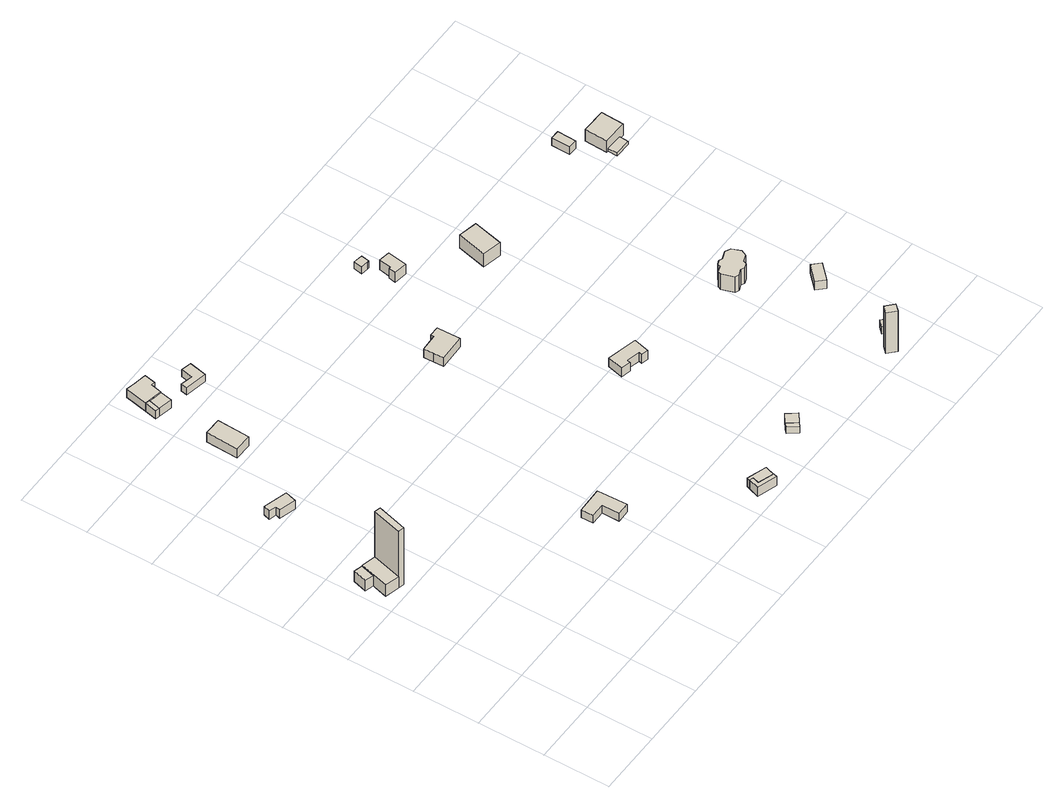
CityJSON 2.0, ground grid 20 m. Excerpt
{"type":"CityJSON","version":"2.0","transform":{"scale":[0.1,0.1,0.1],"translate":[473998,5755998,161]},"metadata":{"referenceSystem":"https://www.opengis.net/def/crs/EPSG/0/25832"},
"CityObjects":{
"building1":{"type":"Building","attributes":{"Gemeindeschluessel":"05711000","function":"31001_1310"},"address":[{"country":"Germany"}],"children":["building1-1","building1-2"]},
"building1-1":{"type":"BuildingPart","attributes":{"BezugspunktDach":"2000","measuredHeight":4.53},"parents":["building1"],"geometry":[{"type":"Solid","lod":"1","boundaries":[[[[0,1,2,3]],[[4,5,6,7]],[[4,7,3,2]],[[5,4,2,1]],[[6,5,1,0]],[[7,6,0,3]]]]}]},
"building1-2":{"type":"BuildingPart","attributes":{"BezugspunktDach":"2000","measuredHeight":3.96},"parents":["building1"],"geometry":[{"type":"Solid","lod":"1","boundaries":[[[[8,9,10,11]],[[12,13,14,6]],[[12,6,11,10]],[[13,12,10,9]],[[14,13,9,8]],[[6,14,8,11]]]]}]},
"building2":{"type":"Building","attributes":{"Gemeindeschluessel":"05711000","BezugspunktDach":"2000","function":"51009_1610","measuredHeight":21.24},"address":[{"country":"Germany"}],"geometry":[{"type":"Solid","lod":"1","boundaries":[[[[15,16,17,18]],[[19,4,7,20]],[[19,20,18,17]],[[4,19,17,16]],[[7,4,16,15]],[[20,7,15,18]]]]}]},
"building3":{"type":"Building","attributes":{"Gemeindeschluessel":"05711000","BezugspunktDach":"2000","function":"31001_1310","measuredHeight":3.08},"address":[{"country":"Germany"}],"geometry":[{"type":"Solid","lod":"1","boundaries":[[[[21,22,23,24,25,26]],[[27,28,29,30,31,32]],[[27,32,26,25]],[[28,27,25,24]],[[29,28,24,23]],[[30,29,23,22]],[[31,30,22,21]],[[32,31,21,26]]]]}]},
"building4":{"type":"Building","attributes":{"Gemeindeschluessel":"05711000","BezugspunktDach":"2000","function":"31001_1310","measuredHeight":3.51},"address":[{"country":"Germany"}],"geometry":[{"type":"Solid","lod":"1","boundaries":[[[[33,34,35,36]],[[37,38,39,40]],[[37,40,36,35]],[[38,37,35,34]],[[39,38,34,33]],[[40,39,33,36]]]]}]},
"building5":{"type":"Building","attributes":{"Gemeindeschluessel":"05711000","BezugspunktDach":"2000","function":"31001_1310","measuredHeight":2.88},"address":[{"country":"Germany"}],"geometry":[{"type":"Solid","lod":"1","boundaries":[[[[41,42,43,44,45,46]],[[47,48,49,50,51,52]],[[47,52,46,45]],[[48,47,45,44]],[[49,48,44,43]],[[50,49,43,42]],[[51,50,42,41]],[[52,51,41,46]]]]}]},
"building6":{"type":"Building","attributes":{"Gemeindeschluessel":"05711000","BezugspunktDach":"2000","function":"51009_1610","measuredHeight":3.13},"address":[{"country":"Germany"}],"geometry":[{"type":"Solid","lod":"1","boundaries":[[[[53,54,55,56]],[[57,58,59,60]],[[57,60,56,55]],[[58,57,55,54]],[[59,58,54,53]],[[60,59,53,56]]]]}]},
"building7":{"type":"Building","attributes":{"Gemeindeschluessel":"05711000","function":"31001_1310"},"address":[{"country":"Germany"}],"children":["building7-1","building7-2"]},
"building7-1":{"type":"BuildingPart","attributes":{"BezugspunktDach":"2000","measuredHeight":3.67},"parents":["building7"],"geometry":[{"type":"Solid","lod":"1","boundaries":[[[[61,62,63,64,65,66,67,68,69]],[[70,71,72,73,60,59,74,75,76]],[[70,76,69,68]],[[71,70,68,67]],[[72,71,67,66]],[[73,72,66,65]],[[60,73,65,64]],[[59,60,64,63]],[[74,59,63,62]],[[75,74,62,61]],[[76,75,61,69]]]]}]},
"building7-2":{"type":"BuildingPart","attributes":{"BezugspunktDach":"2000","measuredHeight":3.07},"parents":["building7"],"geometry":[{"type":"Solid","lod":"1","boundaries":[[[[77,78,79,80]],[[81,57,60,72]],[[81,72,80,79]],[[57,81,79,78]],[[60,57,78,77]],[[72,60,77,80]]]]}]},
"building8":{"type":"Building","attributes":{"Gemeindeschluessel":"05711000","BezugspunktDach":"2000","function":"31001_9998","measuredHeight":2.54},"address":[{"country":"Germany"}],"geometry":[{"type":"Solid","lod":"1","boundaries":[[[[82,83,84,85,86,87]],[[88,89,90,91,92,93]],[[88,93,87,86]],[[89,88,86,85]],[[90,89,85,84]],[[91,90,84,83]],[[92,91,83,82]],[[93,92,82,87]]]]}]},
"building9":{"type":"Building","attributes":{"Gemeindeschluessel":"05711000","BezugspunktDach":"2000","function":"51009_1610","measuredHeight":3.38},"address":[{"country":"Germany"}],"geometry":[{"type":"Solid","lod":"1","boundaries":[[[[94,95,96,97,98,99]],[[100,101,102,103,104,105]],[[100,105,99,98]],[[101,100,98,97]],[[102,101,97,96]],[[103,102,96,95]],[[104,103,95,94]],[[105,104,94,99]]]]}]},
"building10":{"type":"Building","attributes":{"Gemeindeschluessel":"05711000","BezugspunktDach":"2000","function":"31001_1310","measuredHeight":3.26},"address":[{"country":"Germany"}],"geometry":[{"type":"Solid","lod":"1","boundaries":[[[[106,107,108,109,110,111]],[[105,104,103,102,112,113]],[[105,113,111,110]],[[104,105,110,109]],[[103,104,109,108]],[[102,103,108,107]],[[112,102,107,106]],[[113,112,106,111]]]]}]},
"building11":{"type":"Building","attributes":{"Gemeindeschluessel":"05711000","BezugspunktDach":"2000","function":"31001_1310","measuredHeight":4.05},"address":[{"country":"Germany"}],"geometry":[{"type":"Solid","lod":"1","boundaries":[[[[114,115,116,117,118,119,120,121]],[[122,123,124,125,126,127,128,129]],[[122,129,121,120]],[[123,122,120,119]],[[124,123,119,118]],[[125,124,118,117]],[[126,125,117,116]],[[127,126,116,115]],[[128,127,115,114]],[[129,128,114,121]]]]}]},
"building12":{"type":"Building","attributes":{"Gemeindeschluessel":"05711000","BezugspunktDach":"2000","function":"51009_1610","measuredHeight":2.67},"address":[{"country":"Germany"}],"geometry":[{"type":"Solid","lod":"1","boundaries":[[[[130,131,132,133]],[[134,135,136,137]],[[134,137,133,132]],[[135,134,132,131]],[[136,135,131,130]],[[137,136,130,133]]]]}]},
"building13":{"type":"Building","attributes":{"Gemeindeschluessel":"05711000","BezugspunktDach":"2000","function":"31001_9998","measuredHeight":2.69},"address":[{"country":"Germany"}],"geometry":[{"type":"Solid","lod":"1","boundaries":[[[[138,130,133,139]],[[140,141,142,143]],[[140,143,139,133]],[[141,140,133,130]],[[142,141,130,138]],[[143,142,138,139]]]]}]},
"building14":{"type":"Building","attributes":{"Gemeindeschluessel":"05711000","BezugspunktDach":"2000","function":"31001_1310","measuredHeight":3.25},"address":[{"country":"Germany"}],"geometry":[{"type":"Solid","lod":"1","boundaries":[[[[144,145,146,147,148,149,150,151]],[[152,153,154,155,156,157,158,159]],[[152,159,151,150]],[[153,152,150,149]],[[154,153,149,148]],[[155,154,148,147]],[[156,155,147,146]],[[157,156,146,145]],[[158,157,145,144]],[[159,158,144,151]]]]}]},
"building15":{"type":"Building","attributes":{"Gemeindeschluessel":"05711000","BezugspunktDach":"2000","function":"31001_9998","measuredHeight":2.6},"address":[{"country":"Germany"}],"geometry":[{"type":"Solid","lod":"1","boundaries":[[[[160,161,162,163,164]],[[165,166,167,168,169]],[[165,169,164,163]],[[166,165,163,162]],[[167,166,162,161]],[[168,167,161,160]],[[169,168,160,164]]]]}]},
"building16":{"type":"Building","attributes":{"Gemeindeschluessel":"05711000","BezugspunktDach":"2000","function":"31001_1310","measuredHeight":3.69},"address":[{"country":"Germany"}],"geometry":[{"type":"Solid","lod":"1","boundaries":[[[[170,171,172,173,174,175]],[[176,177,178,179,180,181]],[[176,181,175,174]],[[177,176,174,173]],[[178,177,173,172]],[[179,178,172,171]],[[180,179,171,170]],[[181,180,170,175]]]]}]},
"building17":{"type":"Building","attributes":{"Gemeindeschluessel":"05711000","BezugspunktDach":"2000","function":"31001_1310","measuredHeight":6.28},"address":[{"country":"Germany"}],"geometry":[{"type":"Solid","lod":"1","boundaries":[[[[182,183,184,185]],[[186,187,188,189]],[[186,189,185,184]],[[187,186,184,183]],[[188,187,183,182]],[[189,188,182,185]]]]}]},
"building18":{"type":"Building","attributes":{"Gemeindeschluessel":"05711000","BezugspunktDach":"2000","function":"31001_9998","measuredHeight":15.14},"address":[{"country":"Germany"}],"geometry":[{"type":"Solid","lod":"1","boundaries":[[[[190,191,192,193]],[[194,195,196,197]],[[194,197,193,192]],[[195,194,192,191]],[[196,195,191,190]],[[197,196,190,193]]]]}]},
"building19":{"type":"Building","attributes":{"Gemeindeschluessel":"05711000","BezugspunktDach":"2000","function":"31001_9998","measuredHeight":2.61},"address":[{"country":"Germany"}],"geometry":[{"type":"Solid","lod":"1","boundaries":[[[[198,199,200,201]],[[202,203,204,205]],[[202,205,201,200]],[[203,202,200,199]],[[204,203,199,198]],[[205,204,198,201]]]]}]},
"building20":{"type":"Building","attributes":{"Gemeindeschluessel":"05711000","BezugspunktDach":"2000","function":"31001_1310","measuredHeight":5.8},"address":[{"country":"Germany"}],"geometry":[{"type":"Solid","lod":"1","boundaries":[[[[206,207,208,209,210,211,212,213,214,215,216,217,218,219,220,221]],[[222,223,224,225,226,227,228,229,230,231,232,233,234,235,236,237]],[[222,237,221,220]],[[223,222,220,219]],[[224,223,219,218]],[[225,224,218,217]],[[226,225,217,216]],[[227,226,216,215]],[[228,227,215,214]],[[229,228,214,213]],[[230,229,213,212]],[[231,230,212,211]],[[232,231,211,210]],[[233,232,210,209]],[[234,233,209,208]],[[235,234,208,207]],[[236,235,207,206]],[[237,236,206,221]]]]}]},
"building21":{"type":"Building","attributes":{"Gemeindeschluessel":"05711000","BezugspunktDach":"2000","function":"51009_1611","measuredHeight":3.67},"address":[{"country":"Germany"}],"geometry":[{"type":"Solid","lod":"1","boundaries":[[[[238,239,240,241]],[[242,243,244,245]],[[242,245,241,240]],[[243,242,240,239]],[[244,243,239,238]],[[245,244,238,241]]]]}]},
"building22":{"type":"Building","attributes":{"Gemeindeschluessel":"05711000","BezugspunktDach":"2000","function":"51009_1611","measuredHeight":3.18},"address":[{"country":"Germany"}],"geometry":[{"type":"Solid","lod":"1","boundaries":[[[[246,247,248,249]],[[250,251,252,253]],[[250,253,249,248]],[[251,250,248,247]],[[252,251,247,246]],[[253,252,246,249]]]]}]},
"building23":{"type":"Building","attributes":{"Gemeindeschluessel":"05711000","BezugspunktDach":"2100","function":"51009_1610","measuredHeight":1.12},"address":[{"country":"Germany"}],"geometry":[{"type":"Solid","lod":"1","boundaries":[[[[254,255,256,257]],[[258,259,260,261]],[[258,261,257,256]],[[259,258,256,255]],[[260,259,255,254]],[[261,260,254,257]]]]}]},
"building24":{"type":"Building","attributes":{"Gemeindeschluessel":"05711000","BezugspunktDach":"2000","function":"31001_1310","measuredHeight":5.24},"address":[{"country":"Germany"}],"geometry":[{"type":"Solid","lod":"1","boundaries":[[[[262,263,264,265]],[[266,267,268,269]],[[266,269,265,264]],[[267,266,264,263]],[[268,267,263,262]],[[269,268,262,265]]]]}]}
},
"vertices":[
[45,719,68],[21,631,68],[64,619,68],[88,708,68],[64,619,26],[21,631,26],[45,719,26],[88,708,26],
[20,726,65],[8,684,65],[33,677,65],[45,719,65],[33,677,26],[8,684,26],[20,726,26],
[88,708,239],[64,619,239],[81,615,239],[105,703,239],[81,615,26],[105,703,26],
[81,1043,63],[75,1023,63],[97,1017,63],[93,1003,63],[142,988,63],[152,1022,63],[142,988,32],[93,1003,32],[97,1017,32],[75,1023,32],[81,1043,32],[152,1022,32],
[208,1303,71],[204,1207,71],[255,1205,71],[259,1302,71],[255,1205,36],[204,1207,36],[208,1303,36],[259,1302,36],
[506,354,80],[507,317,80],[548,318,80],[549,266,80],[587,267,80],[584,356,80],[587,267,51],[549,266,51],[548,318,51],[507,317,51],[506,354,51],[584,356,51],
[204,1487,75],[196,1451,75],[208,1448,75],[216,1484,75],[208,1448,44],[196,1451,44],[204,1487,44],[216,1484,44],
[244,1548,76],[218,1554,76],[204,1487,76],[216,1484,76],[230,1481,76],[257,1476,76],[264,1509,76],[275,1507,76],[282,1541,76],[275,1507,44],[264,1509,44],[257,1476,44],[230,1481,44],[218,1554,44],[244,1548,44],[282,1541,44],
[216,1484,74],[208,1448,74],[250,1440,74],[257,1476,74],[250,1440,44],
[356,1478,69],[349,1443,69],[314,1451,69],[310,1432,69],[375,1418,69],[386,1471,69],[375,1418,43],[310,1432,43],[314,1451,43],[349,1443,43],[356,1478,43],[386,1471,43],
[838,32,76],[844,52,76],[834,56,76],[823,24,76],[882,5,76],[885,16,76],[882,5,42],[823,24,42],[834,56,42],[844,52,42],[838,32,42],[885,16,42],
[837,65,74],[834,56,74],[844,52,74],[838,32,74],[885,16,74],[895,46,74],[837,65,42],[895,46,42],
[815,960,100],[814,1000,100],[784,1000,100],[784,990,100],[734,988,100],[735,958,100],[736,928,100],[816,930,100],[736,928,68],[735,958,68],[734,988,68],[784,990,68],[784,1000,68],[814,1000,68],[815,960,68],[816,930,68],
[1061,97,60],[1050,88,60],[1071,60,60],[1082,68,60],[1071,60,36],[1050,88,36],[1061,97,36],[1082,68,36],
[1087,117,60],[1109,88,60],[1082,68,35],[1061,97,35],[1087,117,35],[1109,88,35],
[975,581,93],[963,534,93],[992,527,93],[994,537,93],[1033,527,93],[1031,517,93],[1051,512,93],[1063,559,93],[1051,512,60],[1031,517,60],[1033,527,60],[994,537,60],[992,527,60],[963,534,60],[975,581,60],[1063,559,60],
[884,1301,105],[880,1275,105],[903,1271,105],[907,1271,105],[911,1296,105],[907,1271,79],[903,1271,79],[880,1275,79],[884,1301,79],[911,1296,79],
[918,1245,115],[912,1208,115],[907,1209,115],[903,1188,115],[942,1181,115],[951,1239,115],[942,1181,78],[903,1188,78],[907,1209,78],[912,1208,78],[918,1245,78],[951,1239,78],
[1092,1116,129],[1071,1028,129],[1127,1015,129],[1148,1103,129],[1127,1015,81],[1071,1028,81],[1092,1116,81],[1148,1103,81],
[1464,64,156],[1447,46,156],[1470,24,156],[1487,42,156],[1470,24,5],[1447,46,5],[1464,64,5],[1487,42,5],
[1515,110,31],[1497,92,31],[1516,74,31],[1533,92,31],[1516,74,5],[1497,92,5],[1515,110,5],[1533,92,5],
[1443,537,97],[1419,528,97],[1409,532,97],[1398,528,97],[1393,518,97],[1377,513,97],[1372,502,97],[1385,466,97],[1396,461,97],[1414,468,97],[1423,463,97],[1438,468,97],[1442,478,97],[1462,485,97],[1470,502,97],[1460,529,97],[1470,502,39],[1462,485,39],[1442,478,39],[1438,468,39],[1423,463,39],[1414,468,39],[1396,461,39],[1385,466,39],[1372,502,39],[1377,513,39],[1393,518,39],[1398,528,39],[1409,532,39],[1419,528,39],[1443,537,39],[1460,529,39],
[1557,351,57],[1514,308,57],[1536,286,57],[1579,329,57],[1536,286,25],[1514,308,25],[1557,351,25],[1579,329,25],
[1520,1118,107],[1519,1062,107],[1545,1061,107],[1547,1117,107],[1545,1061,79],[1519,1062,79],[1520,1118,79],[1547,1117,79],
[1585,989,87],[1584,960,87],[1633,958,87],[1635,987,87],[1633,958,76],[1584,960,76],[1585,989,76],[1635,987,76],
[1582,1057,120],[1579,989,120],[1651,986,120],[1654,1054,120],[1651,986,77],[1579,989,77],[1582,1057,77],[1654,1054,77]
]}
